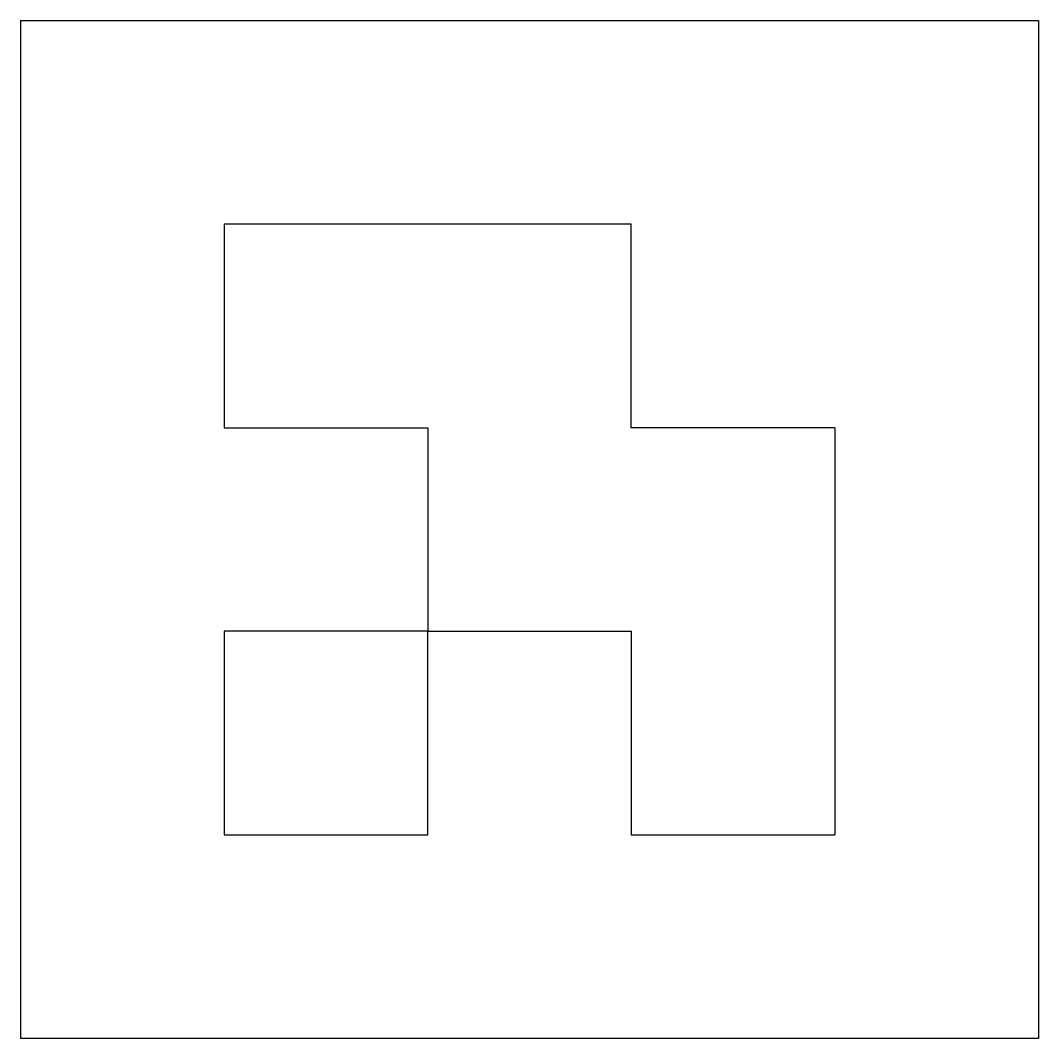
# Model space of a CAD drawing. Extents: x 0 to 100, y 0 to 100.
import ezdxf

# ---------------------------------------------------------------- set-up
doc = ezdxf.new("R2010")
doc.units = 0
doc.header["$MEASUREMENT"] = 0
doc.layers.add('VISIBLE', color=7, linetype='CONTINUOUS')

msp = doc.modelspace()

# ---------------------------------------------------------------- linework, layer by layer
at = {"layer": 'VISIBLE'}
for p, q in [((0, 100), (100, 100)), ((100, 100), (100, 0)), ((0, 100), (0, 0)), ((20, 80), (20, 60)), ((60, 80), (20, 80)), ((60, 60), (60, 80)), ((20, 60), (40, 60)), ((40, 60), (40, 40)), ((80, 60), (60, 60)), ((80, 60), (80, 20)), ((40.01, 40), (60, 40)), ((20, 40), (20, 20)), ((40, 40), (20, 40)), ((40, 20), (40, 39.99)), ((60, 40), (60, 20)), ((20, 20), (40, 20)), ((60, 20), (80, 20)), ((100, 0), (0, 0))]:
    msp.add_line(p, q, dxfattribs=at)
msp.add_arc((40.01, 39.99), 0.01, 90, 180, dxfattribs=at)

doc.saveas('drawing.dxf')
